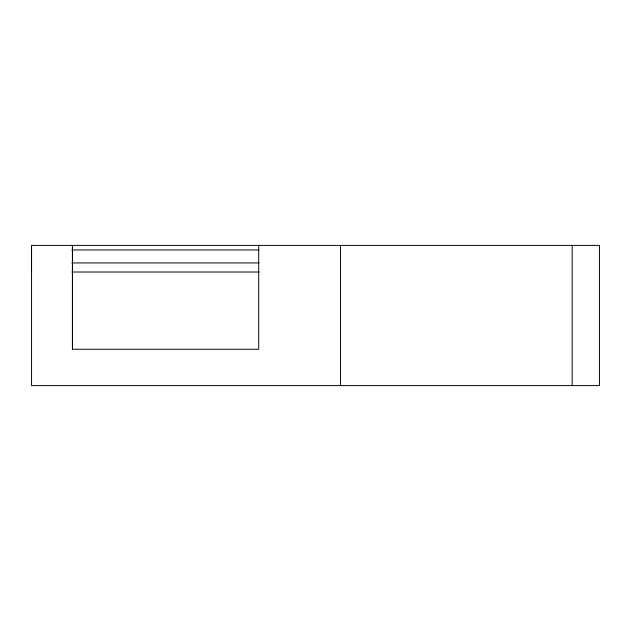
<?xml version="1.0" encoding="UTF-8"?>
<svg xmlns="http://www.w3.org/2000/svg" width="631" height="631" viewBox="0 0 631 631"><rect width="100%" height="100%" fill="white"/><g stroke="black" fill="none" stroke-linecap="round" stroke-linejoin="round"><path stroke-width="0.95" d="M31.55 245.404L31.55 385.596L599.45 385.596L599.45 245.404L31.55 245.404L31.55 272.016M72.439 349.251L72.439 245.404L72.439 349.251L258.71 349.251L258.71 245.404M71.902 249.947L258.899 249.947M71.918 262.93L259.002 262.93M71.918 272.016L259.175 272.016M572.191 245.404L572.191 385.596M340.488 245.404L340.488 385.596"/></g></svg>
